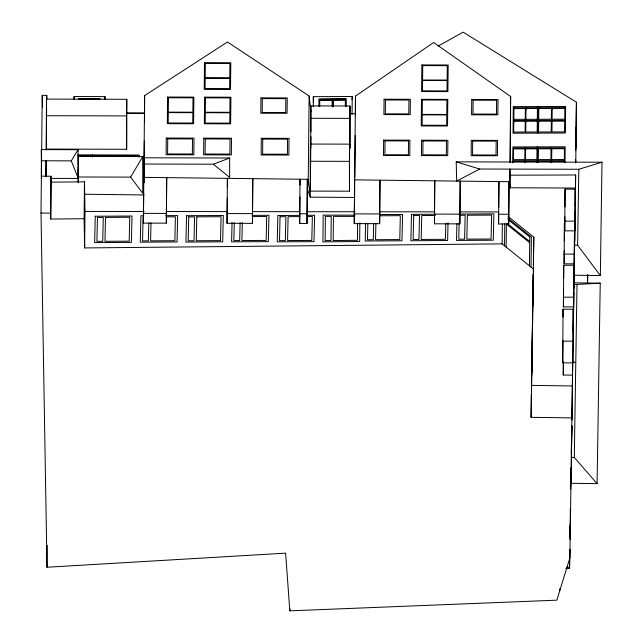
<?xml version="1.0" encoding="UTF-8"?>
<svg xmlns="http://www.w3.org/2000/svg" width="643" height="643" viewBox="0 0 643 643"><rect width="100%" height="100%" fill="white"/><g stroke="black" fill="none" stroke-linecap="round" stroke-linejoin="round"><path stroke-width="0.96" d="M313.262 106.706L313.326 96.683L352.211 96.482L352.091 114.526M74.082 99.496L74.114 96.538L104.97 96.603L104.946 99.561M434.451 223.804L434.756 180.82L434.451 223.804L459.858 223.868L460.187 181.125L459.858 223.868M602.001 162.221L578.813 169.27L479.694 169.029L456.651 181.085L456.217 161.859L602.001 162.221L600.345 275.582L574.151 275.212L574.464 252.185M575.79 362.443L572.728 362.081L569.891 557.835L556.87 600.168L289.824 610.85L285.613 553.149L46.995 567.247L40.999 213.034L41.594 156.812M41.666 149.875L42.237 95.349L46.746 95.357L46.754 99.263M46.352 115.716L46.529 99.094L126.784 99.287L126.647 149.272L46.392 149.08L46.352 115.716L126.607 115.917L126.784 99.287M45.902 176.198L46.063 160.79L46.079 176.423M46.175 149.883L46.617 108.249M46.706 99.327L46.746 95.357M46.095 176.817L46.183 168.836M46.995 567.247L47.22 545.288M50.717 219.046L51.102 182.162L84.474 181.832L84.088 218.724L50.717 219.046L50.99 176.262L41.385 176.142M78.261 182.716L78.076 149.706L41.345 149.618L41.377 177.798M533.465 269.031L502.135 243.874L84.635 247.933L85.013 211.426L84.474 181.832M92.672 156.892L92.688 154.907M139.25 157.013L139.266 155.019L77.586 154.867M166.336 223.153L166.698 177.637L166.336 223.153L143.373 223.097L144.627 95.598L227.445 41.996L309.13 96L310.907 111.858M143.373 223.097L143.71 193.117M143.911 182.982L144.353 141.106M144.546 122.154L144.627 95.598M252.442 223.362L252.795 178.658L252.442 223.362L227.035 223.298L227.389 178.352L227.397 187.153M227.035 223.298L227.3 197.899M289.824 610.85L289.848 608.857M307 223.491L307.354 179.309L307 223.491L299.678 223.475L300.016 179.22L300.032 185.112M299.678 223.475L299.959 196.911M309.13 96L308.262 179.317L307.362 189.138L310.256 197.152L354.606 197.457L354.59 179.871L509.746 181.712L510.052 187.772L575.517 188.053L575.654 174.984L510.18 175.185L509.867 169.101M310.264 161.264L310.44 144.064L349.591 144.136L349.471 191.18L310.32 191.108L310.264 161.264L349.414 161.337L349.591 144.136M310.77 148.099L310.842 105.91L349.993 105.982L349.921 148.179L349.993 105.982M310.89 136.678L310.256 197.152L308.262 179.317L143.767 177.364L143.775 182.942M379.643 223.668L379.989 180.169L379.643 223.668L354.245 223.603L355.466 96.112L433.615 42.502L510.638 96.498L510.317 162.229M354.245 223.603L354.598 189.589M354.815 177.508L355.257 135.633M355.458 115.692L355.466 96.112M357.612 223.37L357.436 240.305L333.187 240.538L333.444 216.369L354.783 216.394M359.847 222.976L359.654 241.519L322.899 241.872L323.18 215.124L354.96 215.164M508.709 223.989L509.039 181.704L508.709 223.989L498.566 223.965L498.646 216.096M498.743 207.247L498.944 181.583L498.566 223.965M502.135 243.874L502.344 223.917M504.546 245.811L504.771 223.74M506.145 247.097L506.387 224.021L529.695 242.741M509.746 181.712L509.875 169.27M509.947 162.285L510.638 96.498M510.052 187.772L510.18 175.185M512.72 162.687L512.881 146.95L565.197 146.789L565.028 162.526M513.371 162.727L513.395 160.798L524.809 160.758L524.817 161.578M513.532 148.083L513.403 159.657L524.817 159.625L524.937 148.051L513.532 148.083L513.54 149.723M513.821 120.49L513.693 132.064L525.106 132.032L525.227 120.45L513.821 120.49L513.829 122.13M513.95 107.775L513.837 120.169L513.829 119.349L525.243 119.317L525.251 120.137L525.363 107.743L513.95 107.775L513.958 108.595L537.435 108.522M524.784 162.687L524.809 160.758M525.444 162.687L525.468 160.758L536.873 160.726L536.881 161.546L513.403 161.618L513.395 160.798M525.596 148.043L525.476 159.625L536.889 159.585L537.009 148.011L525.596 148.043L525.612 149.682M525.886 120.45L525.765 132.024L537.178 131.992L537.299 120.418L525.886 120.45L525.902 122.09M526.022 107.735L525.902 120.137L525.902 119.317L537.307 119.276L537.315 120.096L537.427 107.703L526.022 107.735L526.03 109.374M529.454 265.816L529.752 236.954L508.002 219.488M531.054 267.102L531.367 237.01L507.978 218.226M572.085 417.902L531.07 417.315L531.311 394.36M531.431 387.432L531.52 379.466M531.592 383.172L531.89 355.892M531.737 374.74L531.954 354.245M532.082 352.878L532.557 314.242M531.898 371.26L532.605 313.704M532.316 344.351L532.613 316.983M532.725 312.434L533.079 282.816M532.846 306.1L533.216 274.288M533.369 272.552L533.794 237.098L507.954 216.345M536.857 162.655L536.873 160.726M537.516 162.615L537.677 146.869M537.821 133.125L538.103 106.561M538.239 162.647L538.263 160.718L550.93 160.678L550.938 161.497M538.392 148.003L538.271 159.585L550.938 159.544L551.059 147.97L538.392 148.003L538.4 148.822L564.466 148.742L564.458 147.922L551.79 147.962L551.67 159.544L564.337 159.504L564.458 147.922M538.681 120.41L538.561 131.992L551.228 131.952L551.348 120.37L538.681 120.41L538.697 122.049M538.818 107.694L538.697 119.276L551.364 119.236L551.485 107.662L538.818 107.694L538.834 109.334M550.906 162.607L550.93 160.678M551.638 162.607L551.654 160.678L564.321 160.637L564.329 161.457L538.271 161.538L538.263 160.718M552.08 120.37L551.959 131.944L564.626 131.903L564.747 120.329L552.08 120.37L552.088 121.189L564.755 121.149L564.747 120.329M552.208 107.654L552.088 119.236L564.755 119.196L564.875 107.614L552.208 107.654L552.224 109.294M559.764 590.74L559.788 588.731M564.305 162.566L564.321 160.637M573.821 292.3L572.865 362.901L562.721 362.877L563.035 309.211L573.178 309.235L573.202 330.968M562.721 362.877L562.946 340.919M573.861 265.27L573.54 306.92L563.397 306.896L563.718 265.238L573.861 265.27L573.877 274.987M563.397 306.896L563.581 288.932M563.702 277.953L563.718 265.238M574.987 222.197L574.569 222.197L574.247 263.855L564.096 263.831L564.425 222.173L564.337 240.876M564.096 263.831L564.232 250.85M575.348 198.872L575.196 189.211L574.874 230.861L564.731 230.837L565.052 189.13L575.196 189.211L575.517 188.053L573.235 334.038M563.26 375.014L563.397 361.945L563.26 375.014L572.591 375.142M564.731 230.837L564.875 216.868M564.98 206.885L565.052 189.13M565.76 568.356L569.561 568.404L569.786 549.717M570.044 537.492L570.349 508.75M570.654 486.614L570.695 483.327M571.08 480.956L571.233 466.914M571.322 465.082L571.595 439.33M571.539 450.96L571.884 425.947M571.948 420.088L572.061 409.358L571.94 417.339M572.865 362.901L573.178 309.235M573.99 274.497L573.902 283.338L574.03 274.408M574.247 263.855L574.48 230.178M574.529 226.191L574.569 222.197M575.573 162.382L575.549 160.131M575.806 150.245L576.04 127.836M575.79 162.028L576.417 102.213L463.145 32.15L438.221 46.031M587.598 283.298L587.686 274.649L587.541 283.515M571.097 467.357L570.888 483.295L597.09 483.657L600.232 283.185L574.03 282.816L573.877 288.345M574.512 248.174L575.091 211.081M531.44 383.373L531.906 354.325M532.717 304.911L533.2 274.167M533.369 264.964L533.794 237.098M531.07 417.315L533.457 268.075M575.493 162.711L575.509 160.211M575.806 143.236L576.417 102.213M575.573 162.8L575.67 159.938M575.806 147.794L575.879 143.317M570.019 534.751L570.18 524.776M570.663 489.468L570.767 483.359M571.305 452.455L571.723 425.77M571.94 411.938L572.535 374.073M572.583 371.075L572.728 362.081M575.172 206.065L575.654 174.984M569.561 568.404L569.859 549.411M570.011 539.477L570.228 525.894M571.354 454.609L571.796 426.084M597.09 483.657L574.295 457.438L577.012 284.431L600.232 283.185M600.345 275.582L577.623 245.216L578.813 169.27M143.1 216.996L142.553 240.908L148.38 240.876L148.798 222.944M151.017 222.928L150.607 240.86L174.856 240.723L175.402 216.812L166.674 216.86M232.051 222.333L231.601 241.848L268.348 241.639L268.959 215.292L252.072 215.389M234.269 222.679L233.851 240.611L239.686 240.57L240.096 222.639M242.323 222.631L241.905 240.562L266.154 240.418L266.708 216.506L252.16 216.595M365.626 223.434L365.224 241.004L401.971 240.787L402.582 214.44L379.732 214.569M367.844 223.82L367.474 239.759L373.302 239.726L373.671 223.788M375.898 223.772L375.528 239.71L399.777 239.566L400.332 215.662L379.957 215.783M445.792 223.362L445.43 239.3L421.181 239.445L421.728 215.534L435.311 215.453M448.026 222.952L447.624 240.522L410.869 240.731L411.48 214.384L435.319 214.248M456.908 223.844L456.522 240.434L493.277 240.217L493.88 213.87L459.118 214.071M459.142 223.25L458.772 239.188L464.608 239.156L465.154 215.244L459.327 215.276M104.801 99.577L104.97 96.603M352.026 99.472L352.211 96.482M78.317 176.994L130.625 177.122L142.738 156.571L78.116 156.418L78.141 182.226M49.985 178.384L78.301 178.457L71.285 160.854L78.076 149.706M213.42 164.206L229.631 158.009L229.647 177.444L213.42 164.206L143.903 164.037L143.751 157.8L229.631 158.009M319.426 106.481L319.378 99.44L345.661 99.151L345.661 99.569L332.905 99.705L332.897 99.295L332.945 106.867M78.623 98.805L100.099 98.692M78.904 99.295L99.761 99.183M143.887 215.791L140.905 215.807L140.295 242.154L177.05 241.937L177.661 215.59L165.741 215.662M299.71 215.381L277.856 215.509L277.246 241.856L314.001 241.639L314.612 215.292L306.663 215.341M299.751 216.587L288.112 216.659L287.558 240.562L311.807 240.426L312.353 216.514L307.507 216.546M538.826 108.514L564.884 108.434L564.875 107.614M349.567 113.715L355.483 113.698M513.821 121.31L537.307 121.238M538.689 121.23L551.356 121.189L551.348 120.37M513.532 148.903L537.018 148.83L537.009 148.011M126.623 113.144L144.643 113.184L126.663 113.136M310.714 118.288L349.864 118.36M85.013 211.426L144.185 211.499M166.24 211.523L227.397 211.603M252.458 211.635L299.574 211.692M306.598 211.7L355.097 211.756M380.077 211.788L434.756 211.86M459.616 211.885L498.486 211.933M78.044 155.767L91.571 155.799L91.571 156.619M71.285 160.854L41.546 160.782L41.345 149.618M143.357 213.372L166.32 213.428M227.019 213.58L252.426 213.637M299.67 213.757L306.992 213.773M354.229 213.886L379.635 213.95M434.435 214.087L459.841 214.151M498.558 214.24L508.701 214.264M564.723 221.12L574.866 221.144L574.874 230.861M564.088 254.106L574.231 254.13M563.389 297.179L573.532 297.203L573.54 306.92M562.697 341.144L572.841 341.176M84.772 194.242L143.783 194.95M40.999 213.034L50.604 213.146M574.553 245.176L577.623 245.216M573.942 284.391L577.012 284.431M531.407 385.382L572.415 385.969M571.233 457.398L574.295 457.438M566.571 567.255L569.577 567.295M456.217 161.859L479.694 169.029M507.182 223.418L529.703 241.503M142.304 192.691L130.625 177.122M313.326 96.683L313.454 102.655M84.088 218.724L84.635 247.933M50.99 176.262L51.102 182.162M42.237 95.349L42.43 107.1M319.378 99.44L319.386 99.858L332.447 99.713L332.439 99.295L332.487 106.875M574.577 231.914L574.697 240.361M551.485 107.662L551.501 109.294M551.79 147.962L551.798 148.782M551.654 160.678L551.662 161.497M551.059 147.97L551.067 148.782M537.427 107.703L537.444 109.342M537.299 120.418L537.315 122.057M525.363 107.743L525.379 109.374M525.227 120.45L525.243 122.09M525.468 160.758L525.468 161.578M524.937 148.051L524.953 149.682M346.127 106.248L346.079 98.652L319.024 98.942L319.065 106.545M345.661 99.151L345.701 106.73M345.363 106.159L345.331 100.244L333.323 100.372L333.355 106.288M332.142 106.304L332.109 100.388L319.7 100.525L319.732 106.441M78.245 169.294L78.301 178.457M74.114 96.538L74.13 99.512M349.414 161.337L349.471 191.18M310.842 105.91L310.89 131.791M310.44 144.064L310.497 173.899M563.035 309.211L563.043 317.112M143.751 157.8L143.767 177.235M142.738 156.571L142.778 193.302M138.028 156.731L138.028 155.911L116.584 155.855L116.584 156.675M126.607 115.917L126.647 149.272M115.354 156.675L115.354 155.855L93.91 155.799L93.91 156.619M46.529 99.094L46.545 114.872M166.272 138.06L166.103 154.746L193.832 154.81L194.009 138.124L166.272 138.06M167.59 97.061L167.317 123.673L193.607 123.737L193.889 97.125L167.59 97.061M167.743 138.88L167.582 153.934L192.361 153.99L192.522 138.936L167.743 138.88M168.305 112.629L168.193 122.982L192.739 123.046L192.852 112.686L168.305 112.629M168.458 97.76L168.313 112.139L192.852 112.203L193.004 97.816L168.458 97.76M204.49 62.709L204.209 89.313L230.507 89.377L230.789 62.773L204.49 62.709M203.783 138.149L203.614 154.834L231.343 154.907L231.52 138.221L203.783 138.149M204.611 97.157L204.337 123.761L230.628 123.826L230.909 97.222L204.611 97.157M205.205 78.269L205.093 88.621L229.639 88.686L229.744 78.325L205.205 78.269M205.358 63.4L205.205 77.779L229.752 77.843L229.905 63.456L205.358 63.4M205.326 112.718L205.221 123.078L229.76 123.134L229.873 112.774L205.326 112.718M205.479 97.849L205.334 112.236L229.873 112.292L230.025 97.905L205.479 97.849M205.254 138.968L205.093 154.023L229.873 154.087L230.033 139.033L205.254 138.968M260.954 97.857L260.793 113.224L287.075 113.289L287.236 97.921L260.954 97.857M261.299 138.293L261.122 154.979L288.86 155.043L289.029 138.358L261.299 138.293M262.344 98.612L262.199 112.477L285.685 112.533L285.83 98.668L262.344 98.612M262.77 139.113L262.609 154.167L287.389 154.224L287.55 139.169L262.77 139.113M325.39 216.361L325.133 240.619L330.968 240.562L331.217 216.369L325.39 216.361M383.646 140.118L383.485 155.485L409.768 155.55L409.929 140.182L383.646 140.118M384.08 99.223L383.919 114.583L410.194 114.647L410.355 99.287L384.08 99.223M385.036 140.873L384.892 154.738L408.377 154.794L408.522 140.93L385.036 140.873M385.47 99.978L385.326 113.835L408.803 113.891L408.948 100.035L385.47 99.978M421.511 99.311L421.229 125.924L447.528 125.988L447.809 99.376L421.511 99.311M421.872 64.927L421.591 91.531L447.89 91.595L448.171 64.991L421.872 64.927M421.599 140.214L421.438 155.574L447.713 155.638L447.874 140.278L421.599 140.214M422.226 114.872L422.113 125.232L446.66 125.289L446.764 114.936L422.226 114.872M422.379 100.003L422.226 114.39L446.772 114.454L446.925 100.067L422.379 100.003M422.588 80.488L422.475 90.848L447.022 90.904L447.126 80.544L422.588 80.488M422.74 65.618L422.588 80.005L447.134 80.062L447.287 65.674L422.74 65.618M422.99 140.97L422.845 154.826L446.322 154.883L446.467 141.026L422.99 140.97M471.303 140.335L471.142 155.702L497.425 155.767L497.586 140.399L471.303 140.335M471.729 99.44L471.568 114.8L497.851 114.864L498.012 99.504L471.729 99.44M472.693 141.09L472.549 154.947L496.034 155.011L496.179 141.147L472.693 141.09M473.119 100.195L472.975 114.052L496.46 114.108L496.605 100.252L473.119 100.195M513.307 106.642L513.026 133.205L565.342 133.045L565.615 106.481L513.307 106.642M95.252 216.249L94.642 242.596L131.397 242.379L132.008 216.032L95.252 216.249M97.447 217.447L96.9 241.35L102.727 241.318L103.282 217.406L97.447 217.447M105.508 217.398L104.954 241.302L129.203 241.165L129.749 217.254L105.508 217.398M186.558 215.71L185.948 242.057L222.703 241.84L223.306 215.493L186.558 215.71M188.753 216.9L188.198 240.812L194.033 240.779L194.58 216.868L188.753 216.9M196.806 216.852L196.26 240.763L220.501 240.619L221.055 216.715L196.806 216.852M280.051 216.707L279.504 240.611L285.331 240.578L285.886 216.667L280.051 216.707M413.674 215.582L413.127 239.493L418.955 239.453L419.509 215.55L413.674 215.582M467.381 215.236L466.834 239.14L491.075 239.003L491.63 215.092L467.381 215.236"/></g></svg>
